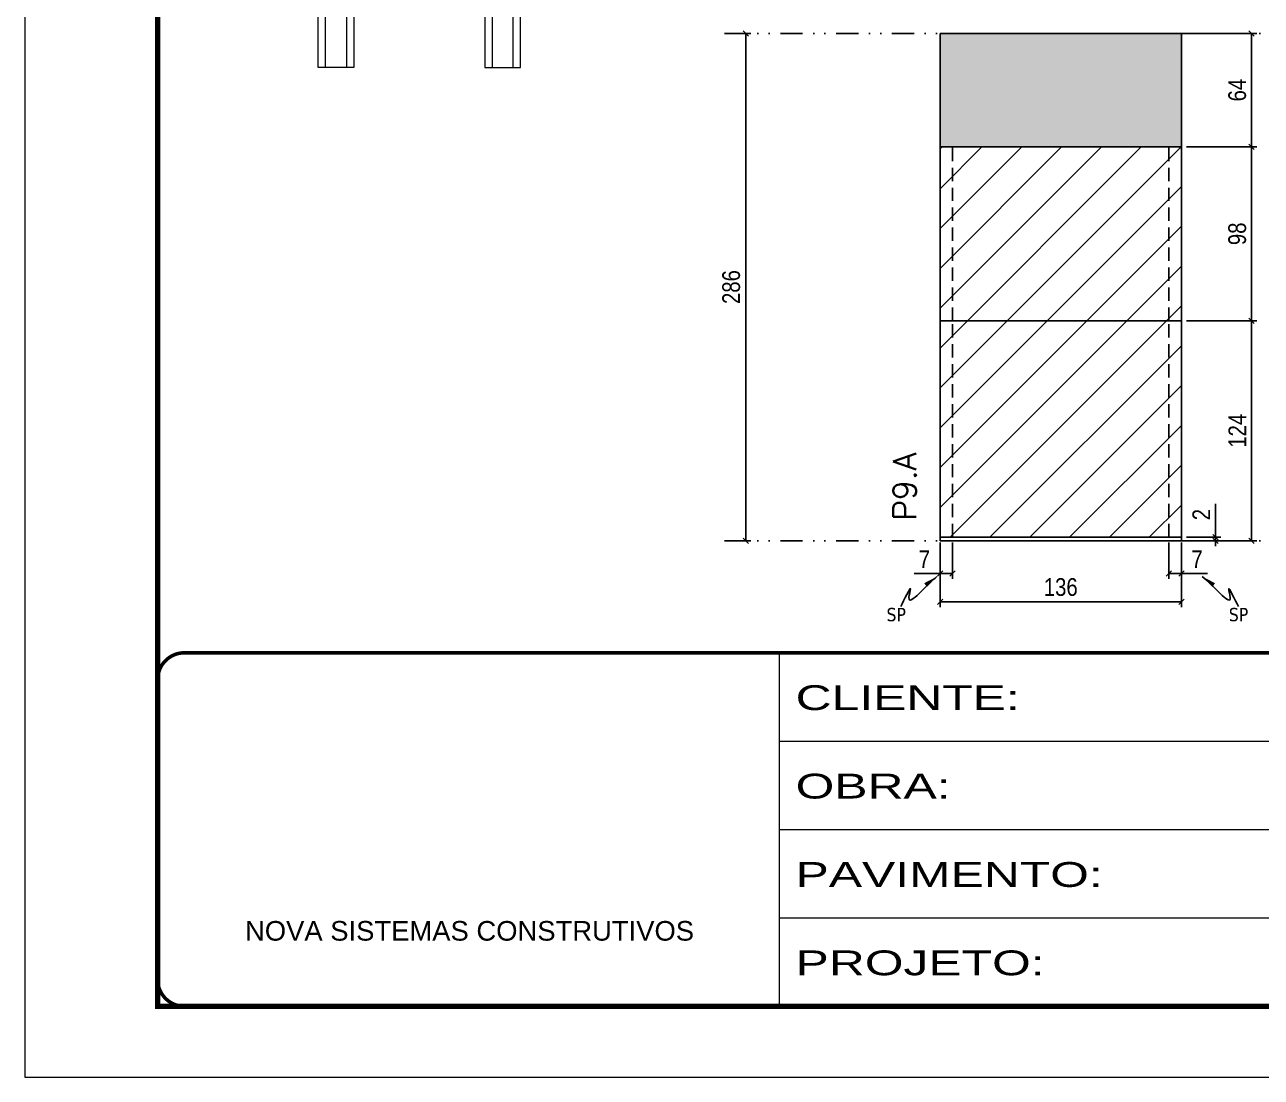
# Model space of a CAD drawing. Extents: x 808 to 7089, y -98 to 17032.
# Drawn here: x 2407 to 3104, y 12537 to 13130 of the extents above; entities that cross this region are included whole.
import ezdxf

# ---------------------------------------------------------------- set-up
doc = ezdxf.new("R2010")
doc.units = 0
for name, pattern in [('CONTINUO', [0]), ('DASHED', [0.75, 0.5, -0.25]), ('DIVIDE2', [0.625, 0.25, -0.125, 0, -0.125, 0, -0.125]), ('HIDDEN', [0.375, 0.25, -0.125])]:
    doc.linetypes.add(name, pattern=pattern)
for name, color, linetype in [('COTA', 241, 'Continuous'), ('Nível', 160, 'Continuous'), ('Painéis', 200, 'Continuous'), ('Sarrafo de Pressão', 42, 'HIDDEN'), ('texto', 7, 'Continuous')]:
    doc.layers.add(name, color=color, linetype=linetype)
for name, color, linetype, lineweight in [('Folhas', 255, 'Continuous', 9), ('Perfil Metálico', 224, 'Continuous', 18), ('REAPROVEITAMENTO', 251, 'Continuous', 9), ('SARRAFO DE PRESSAO', 251, 'DASHED', 9), ('Texto Seção', 7, 'Continuous', 15)]:
    doc.layers.add(name, color=color, linetype=linetype, lineweight=lineweight)
doc.styles.add('ARIAL', font='arial.ttf')
doc.styles.add('COTA TECNICA', font='techl___.ttf', dxfattribs={"height": 10})
doc.styles.add('COTA TECNICA-50', font='techl___.ttf', dxfattribs={"height": 10})
doc.styles.add('REGUA-120', font='ROMANS.shx', dxfattribs={"height": 15})
doc.styles.get("Standard").update_dxf_attribs({"font": 'arial.ttf'})
doc.styles.add('Tecnologia', font='')
doc.styles.get('Tecnologia').set_extended_font_data('Forgotten Futurist')
doc.dimstyles.new('COTA PAINEL-50', dxfattribs={"dimtxt": 10, "dimasz": 3, "dimexe": 3, "dimexo": 3, "dimgap": 3, "dimtad": 1, "dimdec": 1, "dimzin": 12, "dimdsep": 46, "dimtxsty": 'COTA TECNICA-50', "dimblk1": 'OBLIQUE', "dimblk2": 'OBLIQUE', "dimsah": 1, "dimcen": 0.9, "dimclrd": 4, "dimclre": 4, "dimclrt": 240, "dimadec": 1, "dimazin": 3, "dimtfac": 1, "dimtdec": 1, "dimtmove": 0, "dimatfit": 3, "dimfxl": 1, "dimtolj": 1, "dimtzin": 12, "dimarcsym": 0})
doc.dimstyles.new('PAINEL', dxfattribs={"dimtxt": 10, "dimasz": 3, "dimexe": 3, "dimexo": 3, "dimgap": 3, "dimtad": 1, "dimdec": 1, "dimzin": 12, "dimdsep": 46, "dimtxsty": 'COTA TECNICA', "dimblk1": 'OBLIQUE', "dimblk2": 'OBLIQUE', "dimsah": 1, "dimcen": 0.9, "dimclrd": 4, "dimclre": 4, "dimclrt": 240, "dimadec": 1, "dimazin": 3, "dimtfac": 1, "dimtdec": 1, "dimtmove": 0, "dimatfit": 3, "dimfxl": 1, "dimtolj": 1, "dimtzin": 12, "dimarcsym": 0})
doc.dimstyles.get("Standard").update_dxf_attribs({"dimtxt": 0.18, "dimasz": 0.18, "dimexe": 0.18, "dimexo": 0.0625, "dimgap": 0.09, "dimtad": 0, "dimtih": 1, "dimtoh": 1, "dimdec": 4, "dimzin": 0, "dimdsep": 46, "dimtxsty": 'Standard', "dimcen": 0.09, "dimadec": 0, "dimazin": 0, "dimtfac": 1, "dimtdec": 4, "dimtofl": 0, "dimtmove": 0, "dimatfit": 3, "dimfxl": 1, "dimtolj": 1, "dimtzin": 0, "dimarcsym": 0})

# ---------------------------------------------------------------- blocks, each defined once
blk = doc.blocks.new('9999999999')
at = {"color": 30, "linetype": 'CONTINUO'}
for p, q in [((98564.56, 34230.21), (98564.56, 34429.45)), ((98564.56, 34379.64), (99583.98, 34379.64)), ((98564.56, 34329.83), (99487.98, 34329.83)), ((98564.56, 34280.02), (99487.98, 34280.02))]:
    blk.add_line(p, q, dxfattribs=at)
at = {"color": 30, "linetype": 'CONTINUO', "const_width": 2}
blk.add_lwpolyline([(99583.98, 34230.21), (99583.98, 34414.45, 0.414214), (99568.98, 34429.45), (98228.98, 34429.45, 0.414214), (98213.98, 34414.45), (98213.98, 34245.21, 0.414214), (98228.98, 34230.21), (99583.98, 34230.21)], format="xyb", dxfattribs=at)
at = {"layer": 'Folhas'}
blk.add_lwpolyline([(98138.98, 34190.21), (99623.98, 34190.21), (99623.98, 35240.21), (98138.98, 35240.21)], close=True, dxfattribs=at)
at = {"layer": 'Folhas', "color": 30, "const_width": 3}
blk.add_lwpolyline([(98213.98, 34230.21), (99583.98, 34230.21), (99583.98, 35200.21), (98213.98, 35200.21)], close=True, dxfattribs=at)
at = {"color": 7, "linetype": 'Continuous', "ltscale": 5, "style": 'ARIAL'}
blk.add_text('NOVA SISTEMAS CONSTRUTIVOS', height=11.0592, dxfattribs=at).set_placement((98263.19, 34267.21))
at = {"layer": 'Folhas', "color": 7, "style": 'Tecnologia', "width": 1.5}
for s, p in [('CLIENTE:', (98573.65, 34397.17)), ('OBRA:', (98573.65, 34347.31)), ('PAVIMENTO:', (98573.65, 34297.5)), ('PROJETO:', (98573.65, 34247.69))]:
    blk.add_text(s, height=14, dxfattribs=at).set_placement(p)
blk = doc.blocks.new('_Oblique')
at = {"color": 0, "linetype": 'ByBlock', "lineweight": -2}
blk.add_line((-0.5, -0.5), (0.5, 0.5), dxfattribs=at)
blk = doc.blocks.new('*D2006')
at = {"layer": 'COTA', "color": 4, "lineweight": -2, "transparency": 16777216}
for p, q in [((2804.34, 13125.17), (2816.19, 13125.17)), ((2813.19, 12839.17), (2813.19, 13125.17)), ((2804.34, 12839.17), (2816.19, 12839.17))]:
    blk.add_line(p, q, dxfattribs=at)
at = {"layer": 'Defpoints', "color": 0, "transparency": 16777216}
for p in [(2801.34, 13125.17), (2813.19, 13125.17), (2801.34, 12839.17)]:
    blk.add_point(p, dxfattribs=at)
at = {"layer": 'COTA', "color": 4, "lineweight": -2, "transparency": 16777216, "xscale": 3, "yscale": 3, "zscale": 3}
for p, rotation in [((2813.19, 13125.17), 90), ((2813.19, 12839.17), 270)]:
    blk.add_blockref('_Oblique', p, dxfattribs=dict(at, rotation=rotation))
at = {"layer": 'COTA', "color": 240, "transparency": 16777216, "insert": (2805.06, 12982.17), "char_height": 10, "attachment_point": 5, "rotation": 90, "style": 'COTA TECNICA-50'}
blk.add_mtext('\\A1;286', dxfattribs=at)
blk = doc.blocks.new('*D1349')
at = {"layer": 'COTA', "color": 4, "lineweight": -2, "transparency": 16777216}
for p, q in [((2922.85, 12838.17), (2922.85, 12801.8)), ((3058.85, 12838.17), (3058.85, 12801.8)), ((3058.85, 12804.8), (2922.85, 12804.8))]:
    blk.add_line(p, q, dxfattribs=at)
at = {"layer": 'Defpoints', "color": 0, "transparency": 16777216}
for p in [(2922.85, 12841.17), (3058.85, 12841.17), (2922.85, 12804.8)]:
    blk.add_point(p, dxfattribs=at)
at = {"layer": 'COTA', "color": 4, "lineweight": -2, "transparency": 16777216, "xscale": 3, "yscale": 3, "zscale": 3, "rotation": 180}
blk.add_blockref('_Oblique', (2922.85, 12804.8), dxfattribs=at)
at = {"layer": 'COTA', "color": 4, "lineweight": -2, "transparency": 16777216, "xscale": 3, "yscale": 3, "zscale": 3}
blk.add_blockref('_Oblique', (3058.85, 12804.8), dxfattribs=at)
at = {"layer": 'COTA', "color": 240, "transparency": 16777216, "insert": (2990.85, 12813.02), "char_height": 10, "attachment_point": 5, "style": 'COTA TECNICA'}
blk.add_mtext('\\A1;136', dxfattribs=at)
blk = doc.blocks.new('*D1350')
at = {"layer": 'COTA', "color": 4, "lineweight": -2, "transparency": 16777216}
for p, q in [((3051.85, 12838.17), (3051.85, 12817.66)), ((3058.85, 12836.17), (3058.85, 12817.66)), ((3051.85, 12820.66), (3058.85, 12820.66)), ((3058.85, 12820.66), (3073.58, 12820.66))]:
    blk.add_line(p, q, dxfattribs=at)
at = {"layer": 'Defpoints', "color": 0, "transparency": 16777216}
for p in [(3051.85, 12841.17), (3058.85, 12839.17), (3058.85, 12820.66)]:
    blk.add_point(p, dxfattribs=at)
at = {"layer": 'COTA', "color": 4, "lineweight": -2, "transparency": 16777216, "xscale": 3, "yscale": 3, "zscale": 3, "rotation": 180}
blk.add_blockref('_Oblique', (3051.85, 12820.66), dxfattribs=at)
at = {"layer": 'COTA', "color": 4, "lineweight": -2, "transparency": 16777216, "xscale": 3, "yscale": 3, "zscale": 3}
blk.add_blockref('_Oblique', (3058.85, 12820.66), dxfattribs=at)
at = {"layer": 'COTA', "color": 240, "transparency": 16777216, "insert": (3067.71, 12828.73), "char_height": 10, "attachment_point": 5, "style": 'COTA TECNICA-50'}
blk.add_mtext('\\A1;7', dxfattribs=at)
blk = doc.blocks.new('*D1351')
at = {"layer": 'COTA', "color": 4, "lineweight": -2, "transparency": 16777216}
for p, q in [((2929.85, 12838.17), (2929.85, 12817.66)), ((2922.85, 12836.17), (2922.85, 12817.66)), ((2922.85, 12820.66), (2908.11, 12820.66)), ((2929.85, 12820.66), (2922.85, 12820.66))]:
    blk.add_line(p, q, dxfattribs=at)
at = {"layer": 'Defpoints', "color": 0, "transparency": 16777216}
for p in [(2922.85, 12839.17), (2929.85, 12841.17), (2922.85, 12820.66)]:
    blk.add_point(p, dxfattribs=at)
at = {"layer": 'COTA', "color": 4, "lineweight": -2, "transparency": 16777216, "xscale": 3, "yscale": 3, "zscale": 3, "rotation": 180}
blk.add_blockref('_Oblique', (2922.85, 12820.66), dxfattribs=at)
at = {"layer": 'COTA', "color": 4, "lineweight": -2, "transparency": 16777216, "xscale": 3, "yscale": 3, "zscale": 3}
blk.add_blockref('_Oblique', (2929.85, 12820.66), dxfattribs=at)
at = {"layer": 'COTA', "color": 240, "transparency": 16777216, "insert": (2913.98, 12828.73), "char_height": 10, "attachment_point": 5, "style": 'COTA TECNICA-50'}
blk.add_mtext('\\A1;7', dxfattribs=at)
blk = doc.blocks.new('*D1352')
at = {"layer": 'COTA', "color": 4, "linetype": 'ByBlock', "lineweight": -2, "transparency": 16777216}
for p, q in [((3061.85, 12963.17), (3101.49, 12963.17)), ((3098.49, 12839.17), (3098.49, 12963.17)), ((3061.85, 12839.17), (3101.49, 12839.17))]:
    blk.add_line(p, q, dxfattribs=at)
at = {"layer": 'Defpoints', "color": 0, "linetype": 'ByBlock', "transparency": 16777216}
for p in [(3058.85, 12963.17), (3098.49, 12963.17), (3058.85, 12839.17)]:
    blk.add_point(p, dxfattribs=at)
at = {"layer": 'COTA', "color": 4, "linetype": 'ByBlock', "lineweight": -2, "transparency": 16777216, "xscale": 3, "yscale": 3, "zscale": 3}
for p, rotation in [((3098.49, 12963.17), 90), ((3098.49, 12839.17), 270)]:
    blk.add_blockref('_Oblique', p, dxfattribs=dict(at, rotation=rotation))
at = {"layer": 'COTA', "color": 240, "linetype": 'ByBlock', "transparency": 16777216, "insert": (3090.41, 12901.17), "char_height": 10, "attachment_point": 5, "rotation": 90, "style": 'COTA TECNICA'}
blk.add_mtext('\\A1;124', dxfattribs=at)
blk = doc.blocks.new('*D1353')
at = {"layer": 'COTA', "color": 4, "lineweight": -2, "transparency": 16777216}
for p, q in [((3078.1, 12841.17), (3078.1, 12859.97)), ((3061.85, 12841.17), (3081.1, 12841.17)), ((3061.85, 12839.17), (3081.1, 12839.17)), ((3078.1, 12839.17), (3078.1, 12841.17)), ((3078.1, 12839.17), (3078.1, 12836.17))]:
    blk.add_line(p, q, dxfattribs=at)
at = {"layer": 'Defpoints', "color": 0, "transparency": 16777216}
for p in [(3058.85, 12841.17), (3058.85, 12839.17), (3078.1, 12839.17)]:
    blk.add_point(p, dxfattribs=at)
at = {"layer": 'COTA', "color": 4, "lineweight": -2, "transparency": 16777216, "xscale": 3, "yscale": 3, "zscale": 3}
for p, rotation in [((3078.1, 12841.17), 270), ((3078.1, 12839.17), 90)]:
    blk.add_blockref('_Oblique', p, dxfattribs=dict(at, rotation=rotation))
at = {"layer": 'COTA', "color": 240, "transparency": 16777216, "insert": (3070.1, 12853.91), "char_height": 10, "attachment_point": 5, "rotation": 90, "style": 'COTA TECNICA-50'}
blk.add_mtext('\\A1;2', dxfattribs=at)
blk = doc.blocks.new('*D1354')
at = {"layer": 'COTA', "color": 4, "linetype": 'ByBlock', "lineweight": -2, "transparency": 16777216}
for p, q in [((3061.85, 12963.17), (3101.49, 12963.17)), ((3098.49, 12839.17), (3098.49, 12963.17)), ((3061.85, 12839.17), (3101.49, 12839.17))]:
    blk.add_line(p, q, dxfattribs=at)
at = {"layer": 'Defpoints', "color": 0, "linetype": 'ByBlock', "transparency": 16777216}
for p in [(3058.85, 12963.17), (3098.49, 12963.17), (3058.85, 12839.17)]:
    blk.add_point(p, dxfattribs=at)
at = {"layer": 'COTA', "color": 4, "linetype": 'ByBlock', "lineweight": -2, "transparency": 16777216, "xscale": 3, "yscale": 3, "zscale": 3}
for p, rotation in [((3098.49, 12963.17), 90), ((3098.49, 12839.17), 270)]:
    blk.add_blockref('_Oblique', p, dxfattribs=dict(at, rotation=rotation))
at = {"layer": 'COTA', "color": 240, "linetype": 'ByBlock', "transparency": 16777216, "insert": (3090.41, 12901.17), "char_height": 10, "attachment_point": 5, "rotation": 90, "style": 'COTA TECNICA'}
blk.add_mtext('\\A1;124', dxfattribs=at)
blk = doc.blocks.new('*D1355')
at = {"layer": 'COTA', "color": 4, "lineweight": -2, "transparency": 16777216}
for p, q in [((3061.85, 13061.17), (3101.49, 13061.17)), ((3098.49, 12963.17), (3098.49, 13061.17)), ((3061.85, 12963.17), (3101.49, 12963.17))]:
    blk.add_line(p, q, dxfattribs=at)
at = {"layer": 'Defpoints', "color": 0, "transparency": 16777216}
for p in [(3058.85, 13061.17), (3098.49, 13061.17), (3058.85, 12963.17)]:
    blk.add_point(p, dxfattribs=at)
at = {"layer": 'COTA', "color": 4, "lineweight": -2, "transparency": 16777216, "xscale": 3, "yscale": 3, "zscale": 3}
for p, rotation in [((3098.49, 13061.17), 90), ((3098.49, 12963.17), 270)]:
    blk.add_blockref('_Oblique', p, dxfattribs=dict(at, rotation=rotation))
at = {"layer": 'COTA', "color": 240, "transparency": 16777216, "insert": (3090.39, 13012.17), "char_height": 10, "attachment_point": 5, "rotation": 90, "style": 'COTA TECNICA-50'}
blk.add_mtext('\\A1;98', dxfattribs=at)
blk = doc.blocks.new('*D1356')
at = {"layer": 'COTA', "color": 4, "lineweight": -2, "transparency": 16777216}
for p, q in [((3027.85, 13125.17), (3101.49, 13125.17)), ((3098.49, 13061.17), (3098.49, 13125.17)), ((3061.85, 13061.17), (3101.49, 13061.17))]:
    blk.add_line(p, q, dxfattribs=at)
at = {"layer": 'Defpoints', "color": 0, "transparency": 16777216}
for p in [(3024.85, 13125.17), (3098.49, 13125.17), (3058.85, 13061.17)]:
    blk.add_point(p, dxfattribs=at)
at = {"layer": 'COTA', "color": 4, "lineweight": -2, "transparency": 16777216, "xscale": 3, "yscale": 3, "zscale": 3}
for p, rotation in [((3098.49, 13125.17), 90), ((3098.49, 13061.17), 270)]:
    blk.add_blockref('_Oblique', p, dxfattribs=dict(at, rotation=rotation))
at = {"layer": 'COTA', "color": 240, "transparency": 16777216, "insert": (3090.39, 13093.17), "char_height": 10, "attachment_point": 5, "rotation": 90, "style": 'COTA TECNICA-50'}
blk.add_mtext('\\A1;64', dxfattribs=at)

msp = doc.modelspace()

# ---------------------------------------------------------------- hatches: boundary and pattern name
at = {"layer": 'COTA', "linetype": 'ByBlock'}
h = msp.add_hatch(dxfattribs=at)
h.set_pattern_fill('AR-CONC', color=256, scale=0.03)
h.set_pattern_definition([(50, (-5478.2415, 9013.1733), (5.46554, -0.4781726), [0.5715, -6.2865]), (355, (-5478.2415, 9013.1733), (-1.0573026, 5.7317054), [0.4572, -5.0292175]), (100.451445, (-5477.786, 9013.1335), (4.4082374, 5.2535326), [0.4857003, -5.3427073]), (46.1842, (-5478.2415, 9014.697), (8.132371, -1.26127), [0.85725, -9.42975]), (96.63556, (-5477.564, 9014.592), (7.122124, 7.422784), [0.728551, -8.014068]), (351.18415, (-5478.2415, 9014.697), (7.122124, 7.422784), [0.685799, -7.543792]), (21, (-5477.4795, 9014.3163), (4.5484317, -3.067956), [0.5715, -6.2865]), (326, (-5477.4795, 9014.3163), (1.854061, 5.525639), [0.4572, -5.0292]), (71.451445, (-5477.1005, 9014.0606), (6.4024926, 2.457683), [0.4857003, -5.342698]), (37.5, (-5478.2415, 9013.1733), (0.0926581, 2.53665117), [0, -4.96824, 0, -5.1054, 0, -5.04825]), (7.5, (-5478.2415, 9013.1733), (2.0045899, 3.00541724), [0, -2.91084, 0, -4.85394, 0, -1.92405]), (327.5, (-5479.9408, 9013.1733), (4.06771786, -0.1718623), [0, -1.905, 0, -5.9436, 0, -7.8867]), (317.5, (-5480.7028, 9013.1733), (4.4438754, 0.7627947), [0, -2.4765, 0, -3.94716, 0, -5.6007])])
h.paths.add_polyline_path([(2922.85, 13125.17), (2922.85, 13061.17), (3058.85, 13061.17), (3058.85, 13125.17)])
at = {"layer": 'REAPROVEITAMENTO', "linetype": 'ByBlock'}
h = msp.add_hatch(dxfattribs=at)
h.set_pattern_fill('ANSI31', color=256, scale=5, style=2)
h.set_pattern_definition([(45, (-663.329, 3838.763), (-11.22532, 11.22532), [])])
h.paths.add_polyline_path([(3058.85, 13061.17), (2922.85, 13061.17), (2922.85, 12841.17), (3058.85, 12841.17)])

# ---------------------------------------------------------------- linework, layer by layer
at = {"layer": 'COTA', "linetype": 'ByBlock'}
for p, q in [((2922.85, 13125.17), (2922.85, 13125.17)), ((2922.85, 13061.17), (2922.85, 13125.17)), ((2922.85, 13125.17), (3058.85, 13125.17)), ((3058.85, 13061.17), (3058.85, 13125.17))]:
    msp.add_line(p, q, dxfattribs=at)
at = {"layer": 'Nível', "color": 4, "linetype": 'DIVIDE2', "ltscale": 50}
for p, q in [((2801.34, 13125.17), (3851.67, 13125.17)), ((2801.34, 12839.17), (3851.67, 12839.17))]:
    msp.add_line(p, q, dxfattribs=at)
at = {"layer": 'Painéis'}
for points in [[(2922.85, 13061.17), (3058.85, 13061.17), (3058.85, 12963.17), (2922.85, 12963.17)], [(2922.85, 12963.17), (3058.85, 12963.17), (3058.85, 12841.17), (2922.85, 12841.17)], [(2922.85, 12839.17), (3058.85, 12839.17), (3058.85, 12841.17), (2922.85, 12841.17)]]:
    msp.add_lwpolyline(points, close=True, dxfattribs=at)
at = {"layer": 'Perfil Metálico'}
for points in [[(2572.17, 13449.83), (2592.17, 13449.83), (2592.17, 13105.83), (2572.17, 13105.83)], [(2588.17, 13105.83), (2576.17, 13105.83), (2576.17, 13449.83), (2588.17, 13449.83)], [(2686.17, 13449.83), (2666.17, 13449.83), (2666.17, 13105.83), (2686.17, 13105.83)], [(2670.17, 13105.83), (2682.17, 13105.83), (2682.17, 13449.83), (2670.17, 13449.83)]]:
    msp.add_lwpolyline(points, close=True, dxfattribs=at)
at = {"layer": 'Sarrafo de Pressão', "ltscale": 30}
for p, q in [((2929.85, 12963.17), (2929.85, 13061.17)), ((3051.85, 12963.17), (3051.85, 13061.17)), ((2929.85, 12841.17), (2929.85, 12963.17)), ((3051.85, 12841.17), (3051.85, 12963.17))]:
    msp.add_line(p, q, dxfattribs=at)

# ---------------------------------------------------------------- block references
at = {"layer": 'SARRAFO DE PRESSAO', "color": 6, "linetype": 'ByBlock'}
msp.add_blockref('9999999999', (-95732.31, -21653.45), dxfattribs=at)

# ---------------------------------------------------------------- texts
at = {"layer": 'texto', "color": 0, "char_height": 7.5, "attachment_point": 5}
for insert in [(2898.07, 12797.49), (3091.09, 12797.49)]:
    msp.add_mtext('{\\fTahoma|b0|i0|c0|p34;\\C4;SP}', dxfattribs=dict(at, insert=insert))
at = {"layer": 'Texto Seção', "insert": (2909.38, 12850.42), "char_height": 13, "width": 285.3299, "attachment_point": 7, "rotation": 90, "style": 'REGUA-120'}
msp.add_mtext('P9.A', dxfattribs=at)

# ---------------------------------------------------------------- dimensions: what is measured, and where the dimension line sits
at = {"layer": 'COTA'}
for base, p1, p2, angle, picture, middle in [((2813.19, 13125.17), (2801.34, 12839.17), (2801.34, 13125.17), 90, '*D2006', (2805.06, 12982.17)), ((3098.49, 13125.17), (3058.85, 13061.17), (3024.85, 13125.17), 90, '*D1356', (3090.39, 13093.17)), ((3098.49, 13061.17), (3058.85, 12963.17), (3058.85, 13061.17), 90, '*D1355', (3090.39, 13012.17)), ((2922.85, 12820.66), (2929.85, 12841.17), (2922.85, 12839.17), 180, '*D1351', (2913.98, 12828.73))]:
    dim = msp.add_linear_dim(base=base, p1=p1, p2=p2, angle=angle, dimstyle='COTA PAINEL-50', dxfattribs=at)
    dim.commit()
    dim.dimension.update_dxf_attribs({"geometry": picture, "text_midpoint": middle})
at = {"layer": 'COTA', "linetype": 'ByBlock'}
for picture in ['*D1352', '*D1354']:
    dim = msp.add_aligned_dim(p1=(3058.85, 12839.17), p2=(3058.85, 12963.17), distance=-39.64, dimstyle='PAINEL', dxfattribs=at)
    dim.commit()
    dim.dimension.update_dxf_attribs({"geometry": picture, "text_midpoint": (3090.41, 12901.17)})
at = {"layer": 'COTA'}
dim = msp.add_linear_dim(base=(3078.1, 12839.17), p1=(3058.85, 12841.17), p2=(3058.85, 12839.17), angle=90, dimstyle='COTA PAINEL-50', dxfattribs=at)
dim.commit()
dim.dimension.update_dxf_attribs({"geometry": '*D1353', "text_midpoint": (3078.1, 12853.91), "dimtype": 160})
dim = msp.add_linear_dim(base=(2922.85, 12804.8), p1=(3058.85, 12841.17), p2=(2922.85, 12841.17), angle=180, dimstyle='PAINEL', override={"dimarcsym": 2}, dxfattribs=at)
dim.commit()
dim.dimension.update_dxf_attribs({"geometry": '*D1349', "text_midpoint": (2990.85, 12813.02)})
dim = msp.add_linear_dim(base=(3058.85, 12820.66), p1=(3051.85, 12841.17), p2=(3058.85, 12839.17), dimstyle='COTA PAINEL-50', dxfattribs=at)
dim.commit()
dim.dimension.update_dxf_attribs({"geometry": '*D1350', "text_midpoint": (3067.71, 12828.73)})

# ---------------------------------------------------------------- leaders
at = {"layer": 'COTA', "path_type": 1}
for points in [[(2921.02, 12818.98), (2905.23, 12807.15), (2906.16, 12811.96), (2900.6, 12802.18)], [(3070.67, 12818.98), (3086.46, 12807.15), (3085.54, 12811.96), (3091.09, 12802.18)]]:
    msp.add_leader(points, dimstyle='Standard', override={"dimasz": 8}, dxfattribs=at)

doc.saveas('drawing.dxf')
